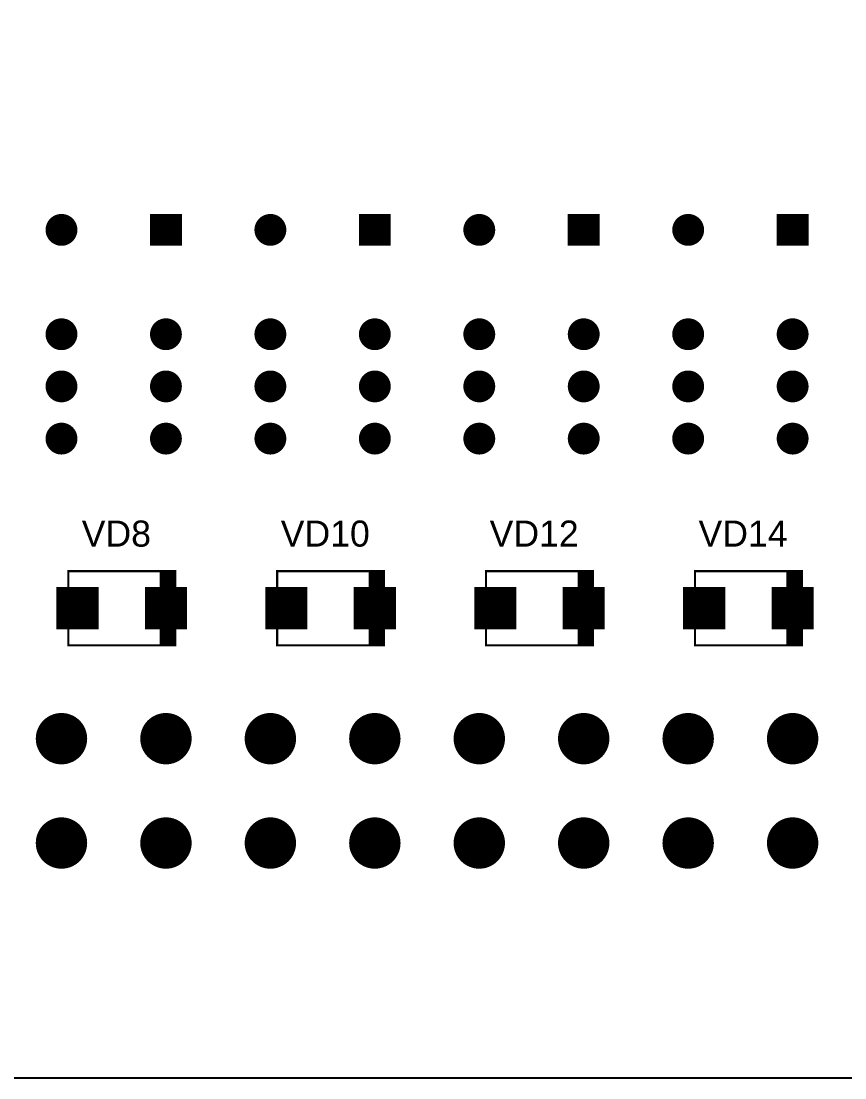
# Model space of a CAD drawing. Extents: x 51 to 816, y 111 to 274.
# Drawn here: x 591.6 to 641.7, y 124.5 to 188.8 of the extents above; entities that cross this region are included whole.
import ezdxf
from ezdxf.enums import TextEntityAlignment as Align

# ---------------------------------------------------------------- set-up
doc = ezdxf.new("R2010")
doc.units = 0
doc.header["$MEASUREMENT"] = 0
doc.layers.add('BOT_SILK', color=7, linetype='Continuous')

msp = doc.modelspace()

# ---------------------------------------------------------------- linework, layer by layer
at = {"layer": 'BOT_SILK'}
msp.add_lwpolyline([(816.35, 253.0715), (525.2025, 253.0715), (525.2025, 124.484), (816.35, 124.484)], close=True, dxfattribs=at)
at = {"layer": 'BOT_SILK', "const_width": 0.25}
for points in [[(594.9438, 176.0778, -1), (593.2563, 176.0778, -1)], [(607.6438, 176.0778, -1), (605.9563, 176.0778, -1)], [(620.3438, 176.0778, -1), (618.6563, 176.0778, -1)], [(633.0438, 176.0778, -1), (631.3563, 176.0778, -1)], [(594.9438, 169.7278, -1), (593.2563, 169.7278, -1)], [(601.2938, 169.7278, -1), (599.6063, 169.7278, -1)], [(607.6438, 169.7278, -1), (605.9563, 169.7278, -1)], [(613.9938, 169.7278, -1), (612.3063, 169.7278, -1)], [(620.3438, 169.7278, -1), (618.6563, 169.7278, -1)], [(626.6938, 169.7278, -1), (625.0063, 169.7278, -1)], [(633.0438, 169.7278, -1), (631.3563, 169.7278, -1)], [(639.3938, 169.7278, -1), (637.7063, 169.7278, -1)], [(594.9438, 166.5528, -1), (593.2563, 166.5528, -1)], [(601.2938, 166.5528, -1), (599.6063, 166.5528, -1)], [(607.6438, 166.5528, -1), (605.9563, 166.5528, -1)], [(613.9938, 166.5528, -1), (612.3063, 166.5528, -1)], [(620.3438, 166.5528, -1), (618.6563, 166.5528, -1)], [(626.6938, 166.5528, -1), (625.0063, 166.5528, -1)], [(633.0438, 166.5528, -1), (631.3563, 166.5528, -1)], [(639.3938, 166.5528, -1), (637.7063, 166.5528, -1)], [(594.9438, 163.3778, -1), (593.2563, 163.3778, -1)], [(601.2938, 163.3778, -1), (599.6063, 163.3778, -1)], [(607.6438, 163.3778, -1), (605.9563, 163.3778, -1)], [(613.9938, 163.3778, -1), (612.3063, 163.3778, -1)], [(620.3438, 163.3778, -1), (618.6563, 163.3778, -1)], [(626.6938, 163.3778, -1), (625.0063, 163.3778, -1)], [(633.0438, 163.3778, -1), (631.3563, 163.3778, -1)], [(639.3938, 163.3778, -1), (637.7063, 163.3778, -1)], [(595.5375, 145.1215, -1), (592.6625, 145.1215, -1)], [(601.8875, 145.1215, -1), (599.0125, 145.1215, -1)], [(608.2375, 145.1215, -1), (605.3625, 145.1215, -1)], [(614.5875, 145.1215, -1), (611.7125, 145.1215, -1)], [(620.9375, 145.1215, -1), (618.0625, 145.1215, -1)], [(627.2875, 145.1215, -1), (624.4125, 145.1215, -1)], [(633.6375, 145.1215, -1), (630.7625, 145.1215, -1)], [(639.9875, 145.1215, -1), (637.1125, 145.1215, -1)], [(595.5375, 138.7715, -1), (592.6625, 138.7715, -1)], [(601.8875, 138.7715, -1), (599.0125, 138.7715, -1)], [(608.2375, 138.7715, -1), (605.3625, 138.7715, -1)], [(614.5875, 138.7715, -1), (611.7125, 138.7715, -1)], [(620.9375, 138.7715, -1), (618.0625, 138.7715, -1)], [(627.2875, 138.7715, -1), (624.4125, 138.7715, -1)], [(633.6375, 138.7715, -1), (630.7625, 138.7715, -1)], [(639.9875, 138.7715, -1), (637.1125, 138.7715, -1)]]:
    msp.add_lwpolyline(points, format="xyb", close=True, dxfattribs=at)
at = {"layer": 'BOT_SILK'}
for points, const_width in [([(593.6938, 176.8165), (593.6938, 175.339)], 0.25), ([(593.9438, 176.9065), (593.9438, 175.249)], 0.25), ([(594.1938, 176.9153), (594.1938, 175.2403)], 0.25), ([(594.4438, 176.8478), (594.4438, 175.3078)], 0.25), ([(599.6938, 176.9215), (599.6938, 175.234)], 0.25), ([(599.9438, 176.9215), (599.9438, 175.234)], 0.25), ([(600.1938, 176.9215), (600.1938, 175.234)], 0.25), ([(600.4438, 176.9215), (600.4438, 175.234)], 0.25), ([(600.6938, 176.9215), (600.6938, 175.234)], 0.25), ([(600.9438, 176.9215), (600.9438, 175.234)], 0.25), ([(601.1938, 176.9215), (601.1938, 175.234)], 0.25), ([(606.4438, 176.8415), (606.4438, 175.314)], 0.25), ([(606.6938, 176.914), (606.6938, 175.2415)], 0.25), ([(606.9438, 176.909), (606.9438, 175.2465)], 0.25), ([(607.1938, 176.8228), (607.1938, 175.3328)], 0.25), ([(612.4438, 176.9215), (612.4438, 175.234)], 0.25), ([(612.6938, 176.9215), (612.6938, 175.234)], 0.25), ([(612.9438, 176.9215), (612.9438, 175.234)], 0.25), ([(613.1938, 176.9215), (613.1938, 175.234)], 0.25), ([(613.4438, 176.9215), (613.4438, 175.234)], 0.25), ([(613.6938, 176.9215), (613.6938, 175.234)], 0.25), ([(613.9438, 176.9215), (613.9438, 175.234)], 0.25), ([(618.9438, 176.7115), (618.9438, 175.444)], 0.25), ([(619.1938, 176.8628), (619.1938, 175.2928)], 0.25), ([(619.4438, 176.919), (619.4438, 175.2365)], 0.25), ([(619.6938, 176.8978), (619.6938, 175.2578)], 0.25), ([(619.9438, 176.7953), (619.9438, 175.3603)], 0.25), ([(625.1938, 176.9215), (625.1938, 175.234)], 0.25), ([(625.4438, 176.9215), (625.4438, 175.234)], 0.25), ([(625.6938, 176.9215), (625.6938, 175.234)], 0.25), ([(625.9438, 176.9215), (625.9438, 175.234)], 0.25), ([(626.1938, 176.9215), (626.1938, 175.234)], 0.25), ([(626.4438, 176.9215), (626.4438, 175.234)], 0.25), ([(626.6938, 176.9215), (626.6938, 175.234)], 0.25), ([(631.6938, 176.7528), (631.6938, 175.4028)], 0.25), ([(631.9438, 176.8815), (631.9438, 175.274)], 0.25), ([(632.1938, 176.9203), (632.1938, 175.2353)], 0.25), ([(632.4438, 176.8853), (632.4438, 175.2703)], 0.25), ([(632.6938, 176.7615), (632.6938, 175.394)], 0.25), ([(637.9438, 176.9215), (637.9438, 175.234)], 0.25), ([(638.1938, 176.9215), (638.1938, 175.234)], 0.25), ([(638.4438, 176.9215), (638.4438, 175.234)], 0.25), ([(638.6938, 176.9215), (638.6938, 175.234)], 0.25), ([(638.9438, 176.9215), (638.9438, 175.234)], 0.25), ([(639.1938, 176.9215), (639.1938, 175.234)], 0.25), ([(593.4438, 176.6078), (593.4438, 175.5478)], 0.25), ([(594.6938, 176.6765), (594.6938, 175.479)], 0.25), ([(606.1938, 176.664), (606.1938, 175.4915)], 0.25), ([(607.4438, 176.6228), (607.4438, 175.5328)], 0.25), ([(618.6938, 176.3253), (618.6938, 175.8303)], 0.25), ([(620.1938, 176.5578), (620.1938, 175.5978)], 0.25), ([(631.4438, 176.4515), (631.4438, 175.704)], 0.25), ([(632.9438, 176.4753), (632.9438, 175.6803)], 0.25), ([(593.4438, 170.2578), (593.4438, 169.1978)], 0.25), ([(593.6938, 170.4665), (593.6938, 168.989)], 0.25), ([(593.9438, 170.5565), (593.9438, 168.899)], 0.25), ([(594.1938, 170.5653), (594.1938, 168.8903)], 0.25), ([(594.4438, 170.4978), (594.4438, 168.9578)], 0.25), ([(594.6938, 170.3265), (594.6938, 169.129)], 0.25), ([(599.9438, 170.4028), (599.9438, 169.0528)], 0.25), ([(600.1938, 170.5315), (600.1938, 168.924)], 0.25), ([(600.4438, 170.5703), (600.4438, 168.8853)], 0.25), ([(600.6938, 170.5353), (600.6938, 168.9203)], 0.25), ([(600.9438, 170.4115), (600.9438, 169.044)], 0.25), ([(606.1938, 170.314), (606.1938, 169.1415)], 0.25), ([(606.4438, 170.4915), (606.4438, 168.964)], 0.25), ([(606.6938, 170.564), (606.6938, 168.8915)], 0.25), ([(606.9438, 170.559), (606.9438, 168.8965)], 0.25), ([(607.1938, 170.4728), (607.1938, 168.9828)], 0.25), ([(607.4438, 170.2728), (607.4438, 169.1828)], 0.25), ([(612.6938, 170.4365), (612.6938, 169.019)], 0.25), ([(612.9438, 170.5453), (612.9438, 168.9103)], 0.25), ([(613.1938, 170.5703), (613.1938, 168.8853)], 0.25), ([(613.4438, 170.5178), (613.4438, 168.9378)], 0.25), ([(613.6938, 170.3728), (613.6938, 169.0828)], 0.25), ([(618.9438, 170.3615), (618.9438, 169.094)], 0.25), ([(619.1938, 170.5128), (619.1938, 168.9428)], 0.25), ([(619.4438, 170.569), (619.4438, 168.8865)], 0.25), ([(619.6938, 170.5478), (619.6938, 168.9078)], 0.25), ([(619.9438, 170.4453), (619.9438, 169.0103)], 0.25), ([(625.1938, 170.2578), (625.1938, 169.1978)], 0.25), ([(625.4438, 170.4665), (625.4438, 168.989)], 0.25), ([(625.6938, 170.5565), (625.6938, 168.899)], 0.25), ([(625.9438, 170.5653), (625.9438, 168.8903)], 0.25), ([(626.1938, 170.4978), (626.1938, 168.9578)], 0.25), ([(626.4438, 170.3265), (626.4438, 169.129)], 0.25), ([(631.6938, 170.4028), (631.6938, 169.0528)], 0.25), ([(631.9438, 170.5315), (631.9438, 168.924)], 0.25), ([(632.1938, 170.5703), (632.1938, 168.8853)], 0.25), ([(632.4438, 170.5353), (632.4438, 168.9203)], 0.25), ([(632.6938, 170.4115), (632.6938, 169.044)], 0.25), ([(637.9438, 170.314), (637.9438, 169.1415)], 0.25), ([(638.1938, 170.4915), (638.1938, 168.964)], 0.25), ([(638.4438, 170.564), (638.4438, 168.8915)], 0.25), ([(638.6938, 170.559), (638.6938, 168.8965)], 0.25), ([(638.9438, 170.4728), (638.9438, 168.9828)], 0.25), ([(639.1938, 170.2728), (639.1938, 169.1828)], 0.25), ([(599.6938, 170.1015), (599.6938, 169.354)], 0.25), ([(601.1938, 170.1253), (601.1938, 169.3303)], 0.25), ([(612.4438, 170.189), (612.4438, 169.2665)], 0.25), ([(613.9438, 170.0128), (613.9438, 169.4428)], 0.25), ([(618.6938, 169.9753), (618.6938, 169.4803)], 0.25), ([(620.1938, 170.2078), (620.1938, 169.2478)], 0.25), ([(631.4438, 170.1015), (631.4438, 169.354)], 0.25), ([(632.9438, 170.1253), (632.9438, 169.3303)], 0.25), ([(593.4438, 167.0828), (593.4438, 166.0228)], 0.25), ([(593.6938, 167.2915), (593.6938, 165.814)], 0.25), ([(593.9438, 167.3815), (593.9438, 165.724)], 0.25), ([(594.1938, 167.3903), (594.1938, 165.7153)], 0.25), ([(594.4438, 167.3228), (594.4438, 165.7828)], 0.25), ([(594.6938, 167.1515), (594.6938, 165.954)], 0.25), ([(599.9438, 167.2278), (599.9438, 165.8778)], 0.25), ([(600.1938, 167.3565), (600.1938, 165.749)], 0.25), ([(600.4438, 167.3953), (600.4438, 165.7103)], 0.25), ([(600.6938, 167.3603), (600.6938, 165.7453)], 0.25), ([(600.9438, 167.2365), (600.9438, 165.869)], 0.25), ([(606.1938, 167.139), (606.1938, 165.9665)], 0.25), ([(606.4438, 167.3165), (606.4438, 165.789)], 0.25), ([(606.6938, 167.389), (606.6938, 165.7165)], 0.25), ([(606.9438, 167.384), (606.9438, 165.7215)], 0.25), ([(607.1938, 167.2978), (607.1938, 165.8078)], 0.25), ([(607.4438, 167.0978), (607.4438, 166.0078)], 0.25), ([(612.6938, 167.2615), (612.6938, 165.844)], 0.25), ([(612.9438, 167.3703), (612.9438, 165.7353)], 0.25), ([(613.1938, 167.3953), (613.1938, 165.7103)], 0.25), ([(613.4438, 167.3428), (613.4438, 165.7628)], 0.25), ([(613.6938, 167.1978), (613.6938, 165.9078)], 0.25), ([(618.9438, 167.1865), (618.9438, 165.919)], 0.25), ([(619.1938, 167.3378), (619.1938, 165.7678)], 0.25), ([(619.4438, 167.394), (619.4438, 165.7115)], 0.25), ([(619.6938, 167.3728), (619.6938, 165.7328)], 0.25), ([(619.9438, 167.2703), (619.9438, 165.8353)], 0.25), ([(625.1938, 167.0828), (625.1938, 166.0228)], 0.25), ([(625.4438, 167.2915), (625.4438, 165.814)], 0.25), ([(625.6938, 167.3815), (625.6938, 165.724)], 0.25), ([(625.9438, 167.3903), (625.9438, 165.7153)], 0.25), ([(626.1938, 167.3228), (626.1938, 165.7828)], 0.25), ([(626.4438, 167.1515), (626.4438, 165.954)], 0.25), ([(631.6938, 167.2278), (631.6938, 165.8778)], 0.25), ([(631.9438, 167.3565), (631.9438, 165.749)], 0.25), ([(632.1938, 167.3953), (632.1938, 165.7103)], 0.25), ([(632.4438, 167.3603), (632.4438, 165.7453)], 0.25), ([(632.6938, 167.2365), (632.6938, 165.869)], 0.25), ([(637.9438, 167.139), (637.9438, 165.9665)], 0.25), ([(638.1938, 167.3165), (638.1938, 165.789)], 0.25), ([(638.4438, 167.389), (638.4438, 165.7165)], 0.25), ([(638.6938, 167.384), (638.6938, 165.7215)], 0.25), ([(638.9438, 167.2978), (638.9438, 165.8078)], 0.25), ([(639.1938, 167.0978), (639.1938, 166.0078)], 0.25), ([(599.6938, 166.9265), (599.6938, 166.179)], 0.25), ([(601.1938, 166.9503), (601.1938, 166.1553)], 0.25), ([(612.4438, 167.014), (612.4438, 166.0915)], 0.25), ([(613.9438, 166.8378), (613.9438, 166.2678)], 0.25), ([(618.6938, 166.8003), (618.6938, 166.3053)], 0.25), ([(620.1938, 167.0328), (620.1938, 166.0728)], 0.25), ([(631.4438, 166.9265), (631.4438, 166.179)], 0.25), ([(632.9438, 166.9503), (632.9438, 166.1553)], 0.25), ([(593.4438, 163.9078), (593.4438, 162.8478)], 0.25), ([(593.6938, 164.1165), (593.6938, 162.639)], 0.25), ([(593.9438, 164.2065), (593.9438, 162.549)], 0.25), ([(594.1938, 164.2153), (594.1938, 162.5403)], 0.25), ([(594.4438, 164.1478), (594.4438, 162.6078)], 0.25), ([(594.6938, 163.9765), (594.6938, 162.779)], 0.25), ([(599.9438, 164.0528), (599.9438, 162.7028)], 0.25), ([(600.1938, 164.1815), (600.1938, 162.574)], 0.25), ([(600.4438, 164.2203), (600.4438, 162.5353)], 0.25), ([(600.6938, 164.1853), (600.6938, 162.5703)], 0.25), ([(600.9438, 164.0615), (600.9438, 162.694)], 0.25), ([(606.1938, 163.964), (606.1938, 162.7915)], 0.25), ([(606.4438, 164.1415), (606.4438, 162.614)], 0.25), ([(606.6938, 164.214), (606.6938, 162.5415)], 0.25), ([(606.9438, 164.209), (606.9438, 162.5465)], 0.25), ([(607.1938, 164.1228), (607.1938, 162.6328)], 0.25), ([(607.4438, 163.9228), (607.4438, 162.8328)], 0.25), ([(612.4438, 163.839), (612.4438, 162.9165)], 0.25), ([(612.6938, 164.0865), (612.6938, 162.669)], 0.25), ([(612.9438, 164.1953), (612.9438, 162.5603)], 0.25), ([(613.1938, 164.2203), (613.1938, 162.5353)], 0.25), ([(613.4438, 164.1678), (613.4438, 162.5878)], 0.25), ([(613.6938, 164.0228), (613.6938, 162.7328)], 0.25), ([(618.9438, 164.0115), (618.9438, 162.744)], 0.25), ([(619.1938, 164.1628), (619.1938, 162.5928)], 0.25), ([(619.4438, 164.219), (619.4438, 162.5365)], 0.25), ([(619.6938, 164.1978), (619.6938, 162.5578)], 0.25), ([(619.9438, 164.0953), (619.9438, 162.6603)], 0.25), ([(620.1938, 163.8578), (620.1938, 162.8978)], 0.25), ([(625.1938, 163.9078), (625.1938, 162.8478)], 0.25), ([(625.4438, 164.1165), (625.4438, 162.639)], 0.25), ([(625.6938, 164.2065), (625.6938, 162.549)], 0.25), ([(625.9438, 164.2153), (625.9438, 162.5403)], 0.25), ([(626.1938, 164.1478), (626.1938, 162.6078)], 0.25), ([(626.4438, 163.9765), (626.4438, 162.779)], 0.25), ([(631.6938, 164.0528), (631.6938, 162.7028)], 0.25), ([(631.9438, 164.1815), (631.9438, 162.574)], 0.25), ([(632.1938, 164.2203), (632.1938, 162.5353)], 0.25), ([(632.4438, 164.1853), (632.4438, 162.5703)], 0.25), ([(632.6938, 164.0615), (632.6938, 162.694)], 0.25), ([(637.9438, 163.964), (637.9438, 162.7915)], 0.25), ([(638.1938, 164.1415), (638.1938, 162.614)], 0.25), ([(638.4438, 164.214), (638.4438, 162.5415)], 0.25), ([(638.6938, 164.209), (638.6938, 162.5465)], 0.25), ([(638.9438, 164.1228), (638.9438, 162.6328)], 0.25), ([(639.1938, 163.9228), (639.1938, 162.8328)], 0.25), ([(599.6938, 163.7515), (599.6938, 163.004)], 0.25), ([(601.1938, 163.7753), (601.1938, 162.9803)], 0.25), ([(613.9438, 163.6628), (613.9438, 163.0928)], 0.25), ([(618.6938, 163.6253), (618.6938, 163.1303)], 0.25), ([(631.4438, 163.7515), (631.4438, 163.004)], 0.25), ([(632.9438, 163.7753), (632.9438, 162.9803)], 0.25), ([(600.1375, 155.3115), (600.1375, 150.8065)], 0.125), ([(600.2625, 155.3115), (600.2625, 150.8065)], 0.125), ([(600.3875, 155.3115), (600.3875, 150.8065)], 0.125), ([(600.5125, 155.3115), (600.5125, 150.8065)], 0.125), ([(600.6375, 155.3115), (600.6375, 150.8065)], 0.125), ([(600.7625, 155.3115), (600.7625, 150.8065)], 0.125), ([(600.8875, 155.3115), (600.8875, 150.8065)], 0.125), ([(612.8375, 155.3115), (612.8375, 150.8065)], 0.125), ([(612.9625, 155.3115), (612.9625, 150.8065)], 0.125), ([(613.0875, 155.3115), (613.0875, 150.8065)], 0.125), ([(613.2125, 155.3115), (613.2125, 150.8065)], 0.125), ([(613.3375, 155.3115), (613.3375, 150.8065)], 0.125), ([(613.4625, 155.3115), (613.4625, 150.8065)], 0.125), ([(613.5875, 155.3115), (613.5875, 150.8065)], 0.125), ([(625.5375, 155.3115), (625.5375, 150.8065)], 0.125), ([(625.6625, 155.3115), (625.6625, 150.8065)], 0.125), ([(625.7875, 155.3115), (625.7875, 150.8065)], 0.125), ([(625.9125, 155.3115), (625.9125, 150.8065)], 0.125), ([(626.0375, 155.3115), (626.0375, 150.8065)], 0.125), ([(626.1625, 155.3115), (626.1625, 150.8065)], 0.125), ([(626.2875, 155.3115), (626.2875, 150.8065)], 0.125), ([(638.2375, 155.3115), (638.2375, 150.8065)], 0.125), ([(638.3625, 155.3115), (638.3625, 150.8065)], 0.125), ([(638.4875, 155.3115), (638.4875, 150.8065)], 0.125), ([(638.6125, 155.3115), (638.6125, 150.8065)], 0.125), ([(638.7375, 155.3115), (638.7375, 150.8065)], 0.125), ([(638.8625, 155.3115), (638.8625, 150.8065)], 0.125), ([(638.9875, 155.3115), (638.9875, 150.8065)], 0.125), ([(593.9438, 154.2153), (593.9438, 151.9028)], 0.25), ([(594.1938, 154.2153), (594.1938, 151.9028)], 0.25), ([(594.4438, 154.2153), (594.4438, 151.9028)], 0.25), ([(594.6938, 154.2153), (594.6938, 151.9028)], 0.25), ([(594.9438, 154.2153), (594.9438, 151.9028)], 0.25), ([(595.1938, 154.2153), (595.1938, 151.9028)], 0.25), ([(595.4438, 154.2153), (595.4438, 151.9028)], 0.25), ([(595.6938, 154.2153), (595.6938, 151.9028)], 0.25), ([(595.9438, 154.2153), (595.9438, 151.9028)], 0.25), ([(596.1938, 154.2153), (596.1938, 151.9028)], 0.25), ([(599.4438, 154.2153), (599.4438, 151.9028)], 0.25), ([(599.6938, 154.2153), (599.6938, 151.9028)], 0.25), ([(599.9438, 154.2153), (599.9438, 151.9028)], 0.25), ([(600.1938, 154.2153), (600.1938, 151.9028)], 0.25), ([(600.4438, 154.2153), (600.4438, 151.9028)], 0.25), ([(600.6938, 154.2153), (600.6938, 151.9028)], 0.25), ([(600.9438, 154.2153), (600.9438, 151.9028)], 0.25), ([(601.1938, 154.2153), (601.1938, 151.9028)], 0.25), ([(601.4438, 154.2153), (601.4438, 151.9028)], 0.25), ([(606.6938, 154.2153), (606.6938, 151.9028)], 0.25), ([(606.9438, 154.2153), (606.9438, 151.9028)], 0.25), ([(607.1938, 154.2153), (607.1938, 151.9028)], 0.25), ([(607.4438, 154.2153), (607.4438, 151.9028)], 0.25), ([(607.6938, 154.2153), (607.6938, 151.9028)], 0.25), ([(607.9438, 154.2153), (607.9438, 151.9028)], 0.25), ([(608.1938, 154.2153), (608.1938, 151.9028)], 0.25), ([(608.4438, 154.2153), (608.4438, 151.9028)], 0.25), ([(608.6938, 154.2153), (608.6938, 151.9028)], 0.25), ([(612.1938, 154.2153), (612.1938, 151.9028)], 0.25), ([(612.4438, 154.2153), (612.4438, 151.9028)], 0.25), ([(612.6938, 154.2153), (612.6938, 151.9028)], 0.25), ([(612.9438, 154.2153), (612.9438, 151.9028)], 0.25), ([(613.1938, 154.2153), (613.1938, 151.9028)], 0.25), ([(613.4438, 154.2153), (613.4438, 151.9028)], 0.25), ([(613.6938, 154.2153), (613.6938, 151.9028)], 0.25), ([(613.9438, 154.2153), (613.9438, 151.9028)], 0.25), ([(614.1938, 154.2153), (614.1938, 151.9028)], 0.25), ([(619.4438, 154.2153), (619.4438, 151.9028)], 0.25), ([(619.6938, 154.2153), (619.6938, 151.9028)], 0.25), ([(619.9438, 154.2153), (619.9438, 151.9028)], 0.25), ([(620.1938, 154.2153), (620.1938, 151.9028)], 0.25), ([(620.4438, 154.2153), (620.4438, 151.9028)], 0.25), ([(620.6938, 154.2153), (620.6938, 151.9028)], 0.25), ([(620.9438, 154.2153), (620.9438, 151.9028)], 0.25), ([(621.1938, 154.2153), (621.1938, 151.9028)], 0.25), ([(621.4438, 154.2153), (621.4438, 151.9028)], 0.25), ([(624.6938, 154.2153), (624.6938, 151.9028)], 0.25), ([(624.9438, 154.2153), (624.9438, 151.9028)], 0.25), ([(625.1938, 154.2153), (625.1938, 151.9028)], 0.25), ([(625.4438, 154.2153), (625.4438, 151.9028)], 0.25), ([(625.6938, 154.2153), (625.6938, 151.9028)], 0.25), ([(625.9438, 154.2153), (625.9438, 151.9028)], 0.25), ([(626.1938, 154.2153), (626.1938, 151.9028)], 0.25), ([(626.4438, 154.2153), (626.4438, 151.9028)], 0.25), ([(626.6938, 154.2153), (626.6938, 151.9028)], 0.25), ([(626.9438, 154.2153), (626.9438, 151.9028)], 0.25), ([(632.1938, 154.2153), (632.1938, 151.9028)], 0.25), ([(632.4438, 154.2153), (632.4438, 151.9028)], 0.25), ([(632.6938, 154.2153), (632.6938, 151.9028)], 0.25), ([(632.9438, 154.2153), (632.9438, 151.9028)], 0.25), ([(633.1938, 154.2153), (633.1938, 151.9028)], 0.25), ([(633.4438, 154.2153), (633.4438, 151.9028)], 0.25), ([(633.6938, 154.2153), (633.6938, 151.9028)], 0.25), ([(633.9438, 154.2153), (633.9438, 151.9028)], 0.25), ([(634.1938, 154.2153), (634.1938, 151.9028)], 0.25), ([(637.4438, 154.2153), (637.4438, 151.9028)], 0.25), ([(637.6938, 154.2153), (637.6938, 151.9028)], 0.25), ([(637.9438, 154.2153), (637.9438, 151.9028)], 0.25), ([(638.1938, 154.2153), (638.1938, 151.9028)], 0.25), ([(638.4438, 154.2153), (638.4438, 151.9028)], 0.25), ([(638.6938, 154.2153), (638.6938, 151.9028)], 0.25), ([(638.9438, 154.2153), (638.9438, 151.9028)], 0.25), ([(639.1938, 154.2153), (639.1938, 151.9028)], 0.25), ([(639.4438, 154.2153), (639.4438, 151.9028)], 0.25), ([(639.6938, 154.2153), (639.6938, 151.9028)], 0.25), ([(593.6938, 146.5003), (593.6938, 143.7428)], 0.25), ([(593.9438, 146.5503), (593.9438, 143.6928)], 0.25), ([(594.1938, 146.5553), (594.1938, 143.6878)], 0.25), ([(594.4438, 146.5165), (594.4438, 143.7265)], 0.25), ([(599.9438, 146.4665), (599.9438, 143.7765)], 0.25), ([(600.1938, 146.5353), (600.1938, 143.7078)], 0.25), ([(600.4438, 146.5578), (600.4438, 143.6853)], 0.25), ([(600.6938, 146.5378), (600.6938, 143.7053)], 0.25), ([(600.9438, 146.4715), (600.9438, 143.7715)], 0.25), ([(606.4438, 146.514), (606.4438, 143.729)], 0.25), ([(606.6938, 146.554), (606.6938, 143.689)], 0.25), ([(606.9438, 146.5515), (606.9438, 143.6915)], 0.25), ([(607.1938, 146.504), (607.1938, 143.739)], 0.25), ([(612.6938, 146.484), (612.6938, 143.759)], 0.25), ([(612.9438, 146.544), (612.9438, 143.699)], 0.25), ([(613.1938, 146.5578), (613.1938, 143.6853)], 0.25), ([(613.4438, 146.5278), (613.4438, 143.7153)], 0.25), ([(619.1938, 146.5253), (619.1938, 143.7178)], 0.25), ([(619.4438, 146.5578), (619.4438, 143.6853)], 0.25), ([(619.6938, 146.5453), (619.6938, 143.6978)], 0.25), ([(619.9438, 146.4878), (619.9438, 143.7553)], 0.25), ([(625.4438, 146.5003), (625.4438, 143.7428)], 0.25), ([(625.6938, 146.5503), (625.6938, 143.6928)], 0.25), ([(625.9438, 146.5553), (625.9438, 143.6878)], 0.25), ([(626.1938, 146.5165), (626.1938, 143.7265)], 0.25), ([(631.6938, 146.4665), (631.6938, 143.7765)], 0.25), ([(631.9438, 146.5353), (631.9438, 143.7078)], 0.25), ([(632.1938, 146.5578), (632.1938, 143.6853)], 0.25), ([(632.4438, 146.5378), (632.4438, 143.7053)], 0.25), ([(632.6938, 146.4715), (632.6938, 143.7715)], 0.25), ([(638.1938, 146.514), (638.1938, 143.729)], 0.25), ([(638.4438, 146.554), (638.4438, 143.689)], 0.25), ([(638.6938, 146.5515), (638.6938, 143.6915)], 0.25), ([(638.9438, 146.504), (638.9438, 143.739)], 0.25), ([(592.9438, 145.9753), (592.9438, 144.2678)], 0.25), ([(593.1938, 146.2365), (593.1938, 144.0065)], 0.25), ([(593.4438, 146.4003), (593.4438, 143.8428)], 0.25), ([(594.6938, 146.4303), (594.6938, 143.8128)], 0.25), ([(594.9438, 146.2853), (594.9438, 143.9578)], 0.25), ([(595.1938, 146.054), (595.1938, 144.189)], 0.25), ([(599.4438, 146.1478), (599.4438, 144.0953)], 0.25), ([(599.6938, 146.3428), (599.6938, 143.9003)], 0.25), ([(601.1938, 146.3515), (601.1938, 143.8915)], 0.25), ([(601.4438, 146.159), (601.4438, 144.084)], 0.25), ([(601.6938, 145.8415), (601.6938, 144.4015)], 0.25), ([(605.6938, 146.039), (605.6938, 144.204)], 0.25), ([(605.9438, 146.2753), (605.9438, 143.9678)], 0.25), ([(606.1938, 146.424), (606.1938, 143.819)], 0.25), ([(607.4438, 146.4065), (607.4438, 143.8365)], 0.25), ([(607.6938, 146.2465), (607.6938, 143.9965)], 0.25), ([(607.9438, 145.9915), (607.9438, 144.2515)], 0.25), ([(611.9438, 145.9028), (611.9438, 144.3403)], 0.25), ([(612.1938, 146.194), (612.1938, 144.049)], 0.25), ([(612.4438, 146.3728), (612.4438, 143.8703)], 0.25), ([(613.6938, 146.4515), (613.6938, 143.7915)], 0.25), ([(613.9438, 146.319), (613.9438, 143.924)], 0.25), ([(614.1938, 146.109), (614.1938, 144.134)], 0.25), ([(618.4438, 146.0965), (618.4438, 144.1465)], 0.25), ([(618.6938, 146.3115), (618.6938, 143.9315)], 0.25), ([(618.9438, 146.4465), (618.9438, 143.7965)], 0.25), ([(620.1938, 146.3803), (620.1938, 143.8628)], 0.25), ([(620.4438, 146.2053), (620.4438, 144.0378)], 0.25), ([(620.6938, 145.9215), (620.6938, 144.3215)], 0.25), ([(624.6938, 145.9753), (624.6938, 144.2678)], 0.25), ([(624.9438, 146.2365), (624.9438, 144.0065)], 0.25), ([(625.1938, 146.4003), (625.1938, 143.8428)], 0.25), ([(626.4438, 146.4303), (626.4438, 143.8128)], 0.25), ([(626.6938, 146.2853), (626.6938, 143.9578)], 0.25), ([(626.9438, 146.054), (626.9438, 144.189)], 0.25), ([(631.1938, 146.1478), (631.1938, 144.0953)], 0.25), ([(631.4438, 146.3428), (631.4438, 143.9003)], 0.25), ([(632.9438, 146.3515), (632.9438, 143.8915)], 0.25), ([(633.1938, 146.159), (633.1938, 144.084)], 0.25), ([(633.4438, 145.8415), (633.4438, 144.4015)], 0.25), ([(637.4438, 146.039), (637.4438, 144.204)], 0.25), ([(637.6938, 146.2753), (637.6938, 143.9678)], 0.25), ([(637.9438, 146.424), (637.9438, 143.819)], 0.25), ([(639.1938, 146.4065), (639.1938, 143.8365)], 0.25), ([(639.4438, 146.2465), (639.4438, 143.9965)], 0.25), ([(639.6938, 145.9915), (639.6938, 144.2515)], 0.25), ([(592.6938, 145.419), (592.6938, 144.824)], 0.25), ([(595.4438, 145.6315), (595.4438, 144.6115)], 0.25), ([(599.1938, 145.819), (599.1938, 144.424)], 0.25), ([(605.4438, 145.5978), (605.4438, 144.6453)], 0.25), ([(608.1938, 145.4728), (608.1938, 144.7703)], 0.25), ([(614.4438, 145.7478), (614.4438, 144.4953)], 0.25), ([(618.1938, 145.7215), (618.1938, 144.5215)], 0.25), ([(624.4438, 145.419), (624.4438, 144.824)], 0.25), ([(627.1938, 145.6315), (627.1938, 144.6115)], 0.25), ([(630.9438, 145.819), (630.9438, 144.424)], 0.25), ([(637.1938, 145.5978), (637.1938, 144.6453)], 0.25), ([(639.9438, 145.4728), (639.9438, 144.7703)], 0.25), ([(593.4438, 140.0503), (593.4438, 137.4928)], 0.25), ([(593.6938, 140.1503), (593.6938, 137.3928)], 0.25), ([(593.9438, 140.2003), (593.9438, 137.3428)], 0.25), ([(594.1938, 140.2053), (594.1938, 137.3378)], 0.25), ([(594.4438, 140.1665), (594.4438, 137.3765)], 0.25), ([(594.6938, 140.0803), (594.6938, 137.4628)], 0.25), ([(599.9438, 140.1165), (599.9438, 137.4265)], 0.25), ([(600.1938, 140.1853), (600.1938, 137.3578)], 0.25), ([(600.4438, 140.2078), (600.4438, 137.3353)], 0.25), ([(600.6938, 140.1878), (600.6938, 137.3553)], 0.25), ([(600.9438, 140.1215), (600.9438, 137.4215)], 0.25), ([(606.1938, 140.074), (606.1938, 137.469)], 0.25), ([(606.4438, 140.164), (606.4438, 137.379)], 0.25), ([(606.6938, 140.204), (606.6938, 137.339)], 0.25), ([(606.9438, 140.2015), (606.9438, 137.3415)], 0.25), ([(607.1938, 140.154), (607.1938, 137.389)], 0.25), ([(607.4438, 140.0565), (607.4438, 137.4865)], 0.25), ([(612.6938, 140.134), (612.6938, 137.409)], 0.25), ([(612.9438, 140.194), (612.9438, 137.349)], 0.25), ([(613.1938, 140.2078), (613.1938, 137.3353)], 0.25), ([(613.4438, 140.1778), (613.4438, 137.3653)], 0.25), ([(613.6938, 140.1015), (613.6938, 137.4415)], 0.25), ([(618.9438, 140.0965), (618.9438, 137.4465)], 0.25), ([(619.1938, 140.1753), (619.1938, 137.3678)], 0.25), ([(619.4438, 140.2078), (619.4438, 137.3353)], 0.25), ([(619.6938, 140.1953), (619.6938, 137.3478)], 0.25), ([(619.9438, 140.1378), (619.9438, 137.4053)], 0.25), ([(625.1938, 140.0503), (625.1938, 137.4928)], 0.25), ([(625.4438, 140.1503), (625.4438, 137.3928)], 0.25), ([(625.6938, 140.2003), (625.6938, 137.3428)], 0.25), ([(625.9438, 140.2053), (625.9438, 137.3378)], 0.25), ([(626.1938, 140.1665), (626.1938, 137.3765)], 0.25), ([(626.4438, 140.0803), (626.4438, 137.4628)], 0.25), ([(631.6938, 140.1165), (631.6938, 137.4265)], 0.25), ([(631.9438, 140.1853), (631.9438, 137.3578)], 0.25), ([(632.1938, 140.2078), (632.1938, 137.3353)], 0.25), ([(632.4438, 140.1878), (632.4438, 137.3553)], 0.25), ([(632.6938, 140.1215), (632.6938, 137.4215)], 0.25), ([(637.9438, 140.074), (637.9438, 137.469)], 0.25), ([(638.1938, 140.164), (638.1938, 137.379)], 0.25), ([(638.4438, 140.204), (638.4438, 137.339)], 0.25), ([(638.6938, 140.2015), (638.6938, 137.3415)], 0.25), ([(638.9438, 140.154), (638.9438, 137.389)], 0.25), ([(639.1938, 140.0565), (639.1938, 137.4865)], 0.25), ([(592.9438, 139.6253), (592.9438, 137.9178)], 0.25), ([(593.1938, 139.8865), (593.1938, 137.6565)], 0.25), ([(594.9438, 139.9353), (594.9438, 137.6078)], 0.25), ([(595.1938, 139.704), (595.1938, 137.839)], 0.25), ([(599.1938, 139.469), (599.1938, 138.074)], 0.25), ([(599.4438, 139.7978), (599.4438, 137.7453)], 0.25), ([(599.6938, 139.9928), (599.6938, 137.5503)], 0.25), ([(601.1938, 140.0015), (601.1938, 137.5415)], 0.25), ([(601.4438, 139.809), (601.4438, 137.734)], 0.25), ([(601.6938, 139.4915), (601.6938, 138.0515)], 0.25), ([(605.6938, 139.689), (605.6938, 137.854)], 0.25), ([(605.9438, 139.9253), (605.9438, 137.6178)], 0.25), ([(607.6938, 139.8965), (607.6938, 137.6465)], 0.25), ([(607.9438, 139.6415), (607.9438, 137.9015)], 0.25), ([(611.9438, 139.5528), (611.9438, 137.9903)], 0.25), ([(612.1938, 139.844), (612.1938, 137.699)], 0.25), ([(612.4438, 140.0228), (612.4438, 137.5203)], 0.25), ([(613.9438, 139.969), (613.9438, 137.574)], 0.25), ([(614.1938, 139.759), (614.1938, 137.784)], 0.25), ([(614.4438, 139.3978), (614.4438, 138.1453)], 0.25), ([(618.4438, 139.7465), (618.4438, 137.7965)], 0.25), ([(618.6938, 139.9615), (618.6938, 137.5815)], 0.25), ([(620.1938, 140.0303), (620.1938, 137.5128)], 0.25), ([(620.4438, 139.8553), (620.4438, 137.6878)], 0.25), ([(620.6938, 139.5715), (620.6938, 137.9715)], 0.25), ([(624.6938, 139.6253), (624.6938, 137.9178)], 0.25), ([(624.9438, 139.8865), (624.9438, 137.6565)], 0.25), ([(626.6938, 139.9353), (626.6938, 137.6078)], 0.25), ([(626.9438, 139.704), (626.9438, 137.839)], 0.25), ([(630.9438, 139.469), (630.9438, 138.074)], 0.25), ([(631.1938, 139.7978), (631.1938, 137.7453)], 0.25), ([(631.4438, 139.9928), (631.4438, 137.5503)], 0.25), ([(632.9438, 140.0015), (632.9438, 137.5415)], 0.25), ([(633.1938, 139.809), (633.1938, 137.734)], 0.25), ([(633.4438, 139.4915), (633.4438, 138.0515)], 0.25), ([(637.4438, 139.689), (637.4438, 137.854)], 0.25), ([(637.6938, 139.9253), (637.6938, 137.6178)], 0.25), ([(639.4438, 139.8965), (639.4438, 137.6465)], 0.25), ([(639.6938, 139.6415), (639.6938, 137.9015)], 0.25), ([(592.6938, 139.069), (592.6938, 138.474)], 0.25), ([(595.4438, 139.2815), (595.4438, 138.2615)], 0.25), ([(605.4438, 139.2478), (605.4438, 138.2953)], 0.25), ([(608.1938, 139.1228), (608.1938, 138.4203)], 0.25), ([(618.1938, 139.3715), (618.1938, 138.1715)], 0.25), ([(624.4438, 139.069), (624.4438, 138.474)], 0.25), ([(627.1938, 139.2815), (627.1938, 138.2615)], 0.25), ([(637.1938, 139.2478), (637.1938, 138.2953)], 0.25), ([(639.9438, 139.1228), (639.9438, 138.4203)], 0.25)]:
    msp.add_lwpolyline(points, dxfattribs=dict(at, const_width=const_width))
for points, const_width in [([(601.2938, 176.9215), (599.6063, 176.9215), (599.6063, 175.234), (601.2938, 175.234)], 0.25), ([(613.9938, 176.9215), (612.3063, 176.9215), (612.3063, 175.234), (613.9938, 175.234)], 0.25), ([(626.6938, 176.9215), (625.0063, 176.9215), (625.0063, 175.234), (626.6938, 175.234)], 0.25), ([(639.3938, 176.9215), (637.7063, 176.9215), (637.7063, 175.234), (639.3938, 175.234)], 0.25), ([(601.0125, 155.3115), (601.0125, 150.8065), (594.5125, 150.8065), (594.5125, 155.3115)], 0.125), ([(613.7125, 155.3115), (613.7125, 150.8065), (607.2125, 150.8065), (607.2125, 155.3115)], 0.125), ([(626.4125, 155.3115), (626.4125, 150.8065), (619.9125, 150.8065), (619.9125, 155.3115)], 0.125), ([(639.1125, 155.3115), (639.1125, 150.8065), (632.6125, 150.8065), (632.6125, 155.3115)], 0.125), ([(596.2313, 154.2153), (593.9188, 154.2153), (593.9188, 151.9028), (596.2313, 151.9028)], 0.25), ([(601.6063, 154.2153), (599.2938, 154.2153), (599.2938, 151.9028), (601.6063, 151.9028)], 0.25), ([(608.9313, 154.2153), (606.6188, 154.2153), (606.6188, 151.9028), (608.9313, 151.9028)], 0.25), ([(614.3063, 154.2153), (611.9938, 154.2153), (611.9938, 151.9028), (614.3063, 151.9028)], 0.25), ([(621.6313, 154.2153), (619.3188, 154.2153), (619.3188, 151.9028), (621.6313, 151.9028)], 0.25), ([(627.0063, 154.2153), (624.6938, 154.2153), (624.6938, 151.9028), (627.0063, 151.9028)], 0.25), ([(634.3313, 154.2153), (632.0188, 154.2153), (632.0188, 151.9028), (634.3313, 151.9028)], 0.25), ([(639.7063, 154.2153), (637.3938, 154.2153), (637.3938, 151.9028), (639.7063, 151.9028)], 0.25)]:
    msp.add_lwpolyline(points, close=True, dxfattribs=dict(at, const_width=const_width))

# ---------------------------------------------------------------- texts
at = {"layer": 'BOT_SILK', "text_generation_flag": 6, "width": 1.019685}
for s, p in [('VD8', (597.4363, 156.8055)), ('VD10', (610.1363, 156.8055)), ('VD12', (622.8363, 156.8055)), ('VD14', (635.5363, 156.8055))]:
    msp.add_text(s, height=1.5875, rotation=180, dxfattribs=at).set_placement(p, align=Align.CENTER)

doc.saveas('drawing.dxf')
